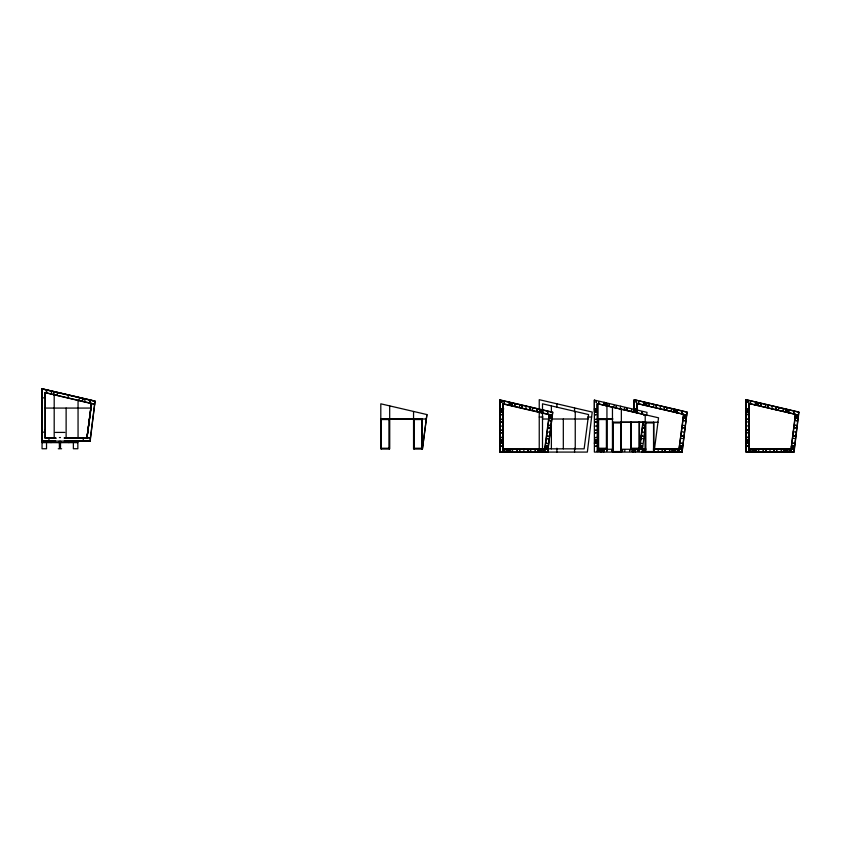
<?xml version="1.0" encoding="UTF-8"?>
<svg xmlns="http://www.w3.org/2000/svg" width="841" height="841" viewBox="0 0 841 841"><rect width="100%" height="100%" fill="white"/><g stroke="black" fill="none" stroke-linecap="round" stroke-linejoin="round"><path stroke-width="1.26" d="M42.218 400.116L42.103 388.784L95.054 401.125L90.166 441.147L42.05 441.147M45.036 431.896L45.036 429.635M45.036 398.119L45.036 392.547L91.732 403.438L86.949 437.877L91.448 403.375L91.354 406.308M547.764 452.08L552.611 412.353L499.964 400.085L499.964 411.196L500.868 411.459M500.868 408.936L501.509 410.944L501.236 410.198M502.781 403.638L502.781 449.262L544.915 449.262L549.488 414.518L502.781 403.638L502.781 409.21L501.877 408.936M541.005 449.262L541.005 450.166L539.743 450.534M646.603 415.517L647.023 412.353L594.377 400.085L594.377 411.196L595.281 411.196M594.934 430.371L596.637 430.371L594.934 430.098M594.934 422.077L596.637 421.814L594.934 421.814M595.649 410.198C596.332 408.789 595.375 412.658 595.281 408.936L595.281 411.459M654.098 452.08L658.535 417.809L597.194 403.638L597.194 409.21L596.29 408.936L596.29 411.459M622.277 451.522L622.277 449.819M622.54 451.522L622.54 449.819M634.146 409.651L634.146 399.927L634.303 409.052L635.207 409.052M635.144 451.175L635.418 452.08L635.418 451.175L632.895 451.175M635.586 410.051L635.849 409.304L635.849 410.051M683.344 418.03L683.565 414.34L679.044 448.81L683.828 414.371L637.121 403.48L637.121 409.052L636.227 408.789L636.227 411.312M644.08 449.662L644.09 451.365M654.182 451.365L654.193 449.662M662.203 451.365L662.214 449.662M662.466 451.365L662.466 449.662M672.043 451.365L672.043 449.662M672.306 451.365L672.306 449.662M675.081 451.018L675.344 451.922L675.344 451.018L672.821 451.018M798.75 412.206L745.988 399.717L798.95 412.058L794.062 452.08L745.946 452.08L745.946 399.927L746.104 411.039L747.008 411.039M747.649 430.129L748.364 429.867L746.661 429.951M746.671 421.93L748.364 421.93M747.386 410.051C747.586 407.874 747.954 412.395 747.008 410.051M748.921 403.48L748.921 449.105L791.055 449.105L795.628 414.371L748.921 403.48L748.921 409.052L748.017 408.789L748.017 411.312M755.87 451.365L755.88 449.662M756.143 451.365L756.143 449.662M765.709 451.365L765.731 449.662M765.983 451.365L765.983 449.662M774.004 451.365L774.014 449.662M774.267 451.365L774.267 449.662M783.844 451.365L783.844 449.662M784.106 451.365L784.106 449.662M786.871 451.018L787.144 451.922L787.144 451.018L784.621 451.018M624.821 451.144L624.821 450.187M681.578 438.624L682.556 438.487M681.904 443.449L680.958 443.333L681.946 443.186M684.889 420.784L683.943 420.658L684.921 420.511M795.123 425.357L796.07 425.483L795.155 425.094M682.619 427.838L684.343 427.796L682.65 427.575M796.101 428.058L794.451 427.575L796.143 427.796M413.551 411.491L413.551 448.842L422.445 448.842L426.892 414.56L380.805 403.817L380.805 448.842L389.688 448.842L389.688 405.898M641.21 437.162L641.546 434.566M90.008 440.999L95.054 401.125L42.05 388.763L42.05 448.747L46.528 448.747L46.528 443.428M422.434 448.842L426.934 414.624M545.862 449.01L546.398 447.811M546.187 446.508L545.262 446.655M550.003 417.504L549.141 417.125M550.329 415.002L550.54 416.306M546.86 449.147L547.796 448.999M547.197 446.645L546.661 447.843M551.002 417.641L550.802 416.337M551.339 415.139L552.201 415.517M547.912 449.283L552.8 412.216L499.806 399.864L499.806 452.237L547.912 452.237L547.912 449.283L544.695 448.852M642.881 422.224L639.328 449.262L620.7 449.262M643.817 415.149L643.891 414.518M643.27 421.604L639.696 448.842L630.813 448.842L630.813 421.604M642.692 427.985L644.406 427.943L642.724 427.722M640.274 449.01L640.6 446.508M641.651 438.781L642.629 438.634M641.273 449.147L641.609 446.645M641.977 443.606L641.031 443.48L642.009 443.344M642.177 452.08L645.52 423.801M680.201 448.863L680.527 446.361M683.323 425.357L684.269 425.483M684.343 417.357L684.669 414.844M681.21 448.989L681.536 446.487M685.352 417.483L685.678 414.981M681.946 446.045L680.295 445.541L681.977 445.783M792.085 445.541L793.778 445.783M793.336 436.08L795.06 436.027L793.336 436.048M792.001 448.863L792.327 446.361M796.143 417.357L796.469 414.844M793.41 438.361L794.356 438.487M793 448.989L793.336 446.487M797.142 417.483L797.478 414.981L798.372 415.097L795.575 414.729M798.75 412.206L793.893 451.922L794.062 449.115L791.108 448.747M91.469 403.407L86.949 437.877L91.438 403.617L45.025 392.61M795.144 418.03L795.365 414.34L791.108 448.842L748.921 448.842M613.888 406.571L614.098 405.635M46.076 392.8L46.718 390.056M46.339 392.863L46.98 390.108M51.101 394.219L51.848 391.054M53.393 394.503L53.593 393.62M53.824 392.631L54.034 391.759M53.645 394.566L54.287 391.811M56.894 395.333L57.535 392.568M67.9 397.888L68.584 394.955M78.896 400.463L79.538 397.709M82.145 401.199L82.786 398.455M82.407 401.262L82.607 400.39M82.838 399.401L83.038 398.518M84.51 402.009L85.256 398.844M89.451 402.913L90.092 400.169M89.714 402.976L90.355 400.221M508.858 405.309L509.593 402.145M509.204 405.131L509.152 404.195M510.466 404.111L509.793 403.68L511.612 404.763M510.529 403.859L509.383 403.207M511.78 402.839L511.843 403.775M511.402 405.646L512.043 402.902M519.475 406.571L519.696 405.635M525.646 408.968L526.287 406.224M539.89 412.29L540.532 409.546M540.153 412.342L540.364 411.47M540.795 409.599L540.332 410.419M541.415 411.333L540.101 411.407M541.478 411.07L542.792 410.997M542.088 412.794L542.561 411.985M542.266 413.099L543.002 409.935M542.35 412.857L542.992 410.114M603.354 405.068L603.996 402.324M603.617 405.131L603.817 404.248M604.048 403.27L604.258 402.387M605.552 405.583L605.762 404.7M605.993 403.722L606.193 402.839M605.814 405.646L606.456 402.902M606.435 405.215L607.086 403.617L606.697 405.278M616.022 407.454L616.411 405.793L616.285 407.507M620.059 408.968L620.7 406.224M624.096 409.336L624.737 407.738L624.348 409.388M631.276 410.629L631.749 409.756L631.538 410.681M633.672 411.564L634.061 409.914L633.935 411.627M634.303 412.29L634.944 409.546M634.566 412.342L634.776 411.47M634.997 410.482L635.207 409.599M637.121 403.543L683.544 414.308M638.172 403.722L638.813 400.978M638.435 403.785L639.076 401.041M636.5 412.794L636.711 411.922M636.942 410.934L637.142 410.051M636.763 412.857L637.404 410.114M643.281 404.92L643.922 402.177M643.544 404.984L643.754 404.101M643.985 403.112L644.185 402.229M645.489 405.425L645.951 404.616L643.491 404.037M645.92 403.564L646.119 402.681M645.741 405.488L646.382 402.744M646.372 405.068L646.761 403.407L646.634 405.12M653.552 406.361L653.772 405.425M659.985 408.81L660.669 405.888M666.587 409.399L666.808 408.463L666.85 409.451M673.988 409.756L673.599 411.417L674.251 409.819M674.24 412.132L674.871 409.388M674.493 412.195L674.703 411.312M674.934 410.324L675.134 409.451M676.437 412.647L676.637 411.764M676.868 410.776L677.079 409.903M676.69 412.71L677.331 409.966M681.546 413.835L682.188 411.091M681.809 413.898L682.45 411.154M749.247 403.554L795.334 414.308M749.972 403.722L750.614 400.978M750.235 403.785L750.876 401.041M755.081 404.92L755.723 402.177M755.344 404.984L755.554 404.101M755.775 403.112L755.985 402.229M757.278 405.425L757.489 404.553M757.72 403.564L757.92 402.681M757.541 405.488L758.183 402.744M758.172 405.068L758.55 403.407L758.435 405.12M765.352 406.361L765.573 405.425L765.615 406.413M771.786 408.81L772.469 405.888M775.696 409.725L776.338 406.981M778.598 408.463L778.388 409.399L778.861 408.526M783.003 410.471L783.223 409.535L783.265 410.534M785.788 409.756L785.399 411.417L786.051 409.819M786.03 412.132L786.671 409.388M786.293 412.195L786.503 411.312M786.734 410.324L786.934 409.451M788.227 412.647L788.438 411.764M788.669 410.776L788.869 409.903M788.49 412.71L789.131 409.966M793.347 413.835L793.988 411.091M793.61 413.898L794.251 411.154M42.05 397.846L45.298 397.846M748.921 403.543L749.194 448.842M45.309 408.074L90.807 408.074M634.303 408.789L637.121 408.789M746.104 408.789L748.921 408.789M499.806 408.936L503.77 408.936M594.377 408.936L597.194 408.936M746.104 409.052L747.008 409.052M594.377 409.21L595.281 409.21M501.509 410.198L501.877 411.459M748.017 411.039L748.921 411.039M596.29 411.196L597.194 411.196M746.104 411.312L748.921 411.312M499.964 411.459L502.781 411.459M594.377 411.459L597.194 411.459M539.239 417.031L543.023 417.031M587.649 417.031L591.58 417.031M612.511 418.734L606.14 419.007M380.805 419.007L426.355 419.007M542.498 419.007L548.847 419.007M551.381 419.007L588.006 419.007M598.056 419.007L612.91 419.007M381.341 419.27L389.152 419.27M414.087 419.27L421.898 419.27M598.592 419.27L606.403 419.27M381.341 419.543L389.152 419.543M414.087 419.543L421.898 419.543M598.592 419.543L606.403 419.543M612.458 422.245L657.967 422.245M612.994 422.518L620.805 422.518M645.741 422.518L653.552 422.518M612.994 422.781L620.805 422.781M645.741 422.781L653.552 422.781M746.104 425.935L748.921 425.935M499.964 426.093L502.781 426.093M594.377 426.093L597.194 426.093M746.104 429.867L748.932 429.867M746.104 430.129L748.932 430.129M42.05 432.148L45.298 432.148M55.338 432.411L64.799 432.411M59.385 437.541L60.51 437.541M45.036 437.909L55.453 437.909M64.2 437.898L87.191 438.172M45.036 392.547L45.036 438.172L56.347 438.172M64.337 438.172L87.17 438.172M89.998 438.182L86.949 437.762M746.104 440.568L748.921 440.568L748.921 442.818L748.017 442.818M499.964 440.716L502.781 440.716M746.104 440.831L747.008 440.568L747.008 443.091M748.017 440.831L748.921 440.831M55.622 440.999L42.05 440.999L42.218 389.005M64.252 440.999L90.166 440.999M499.964 440.989L500.868 440.716M596.29 440.989L597.194 440.989M501.236 441.977L500.868 443.239M501.509 441.977L501.877 440.716M42.05 442.639L77.845 442.639M502.781 442.976L501.877 443.239M594.377 442.976L595.281 442.976M596.29 442.976L597.194 442.976L597.194 440.716C592.316 441.094 596.322 439.801 595.281 443.239M746.104 442.818L747.008 442.818M746.104 443.091L748.921 443.091M499.806 443.239L503.044 443.239M594.377 443.239L597.194 443.239M381.341 448.306L389.152 448.306M414.087 448.306L421.898 448.306M598.592 448.306L606.403 448.306M631.349 448.306L639.16 448.306M381.341 448.568L389.152 448.568M414.087 448.568L421.898 448.568M598.592 448.568L606.403 448.568M631.349 448.568L639.16 448.568M58.271 448.747L61.624 448.747M545.031 448.842L542.498 448.842L542.498 412.679M547.575 448.842L584.138 448.842L588.584 414.56L542.498 403.817L542.498 410.145M642.335 448.842L644.942 448.842M642.335 449.105L646.004 449.105M653.32 449.105L679.286 448.842L654.067 449.105M612.164 449.262L597.194 449.262L597.194 403.638M506.702 450.166L507.964 450.534M509.226 450.166L508.952 449.262M538.482 450.166L538.745 449.262M601.115 450.166L603.638 450.166M632.895 450.166L635.418 450.166M643.565 450.009C642.125 449.893 642.125 451.133 643.565 451.018M672.821 450.009L675.344 450.009M752.842 450.009L755.365 450.009M784.621 450.009L787.144 450.009M611.701 450.187L611.701 451.144M752.842 451.018L755.365 451.018M506.702 451.175L506.965 452.08M509.226 451.175L507.964 450.797M538.482 451.175L539.743 450.797M601.115 451.175L603.638 451.175M612.994 451.543L620.805 451.543M645.741 451.543L653.552 451.543M612.994 451.806L620.805 451.806M641.546 451.922L682.261 451.922M794.062 451.922L745.946 451.922L746.104 399.927M795.544 415.002L796.438 415.118M797.436 415.244L798.34 415.359M795.281 416.968L796.175 417.083M797.184 417.22L798.077 417.336M795.25 417.231L798.046 417.599M683.775 414.729L686.571 415.097M683.744 415.002L684.637 415.118M685.646 415.244L686.54 415.359M683.481 416.968L684.374 417.083M685.383 417.22L686.277 417.336M683.449 417.231L686.245 417.599M793.336 431.738L796.133 432.106M643.849 414.886L644.742 415.002M681.546 431.738L684.332 432.106M791.434 446.245L794.23 446.613M791.402 446.508L792.296 446.624M793.294 446.76L794.198 446.876M549.173 414.844L552.4 415.265M791.139 448.474L792.033 448.6M793.042 448.726L793.936 448.842M551.044 417.367L551.938 417.493M549.11 417.388L551.906 417.756M641.609 431.896L644.406 432.253M679.633 446.245L682.429 446.613M679.602 446.508L680.495 446.624M681.504 446.76L682.398 446.876M679.339 448.474L680.232 448.6M681.242 448.726L682.135 448.842M679.307 448.747L682.272 449.115L682.261 452.08L594.377 452.08L594.377 400.085M547.197 431.896L549.993 432.253M639.707 446.392L642.503 446.76M639.675 446.655L640.569 446.781M641.567 446.907L642.461 447.023M639.412 448.631L640.306 448.747M641.315 448.884L642.209 448.999M642.167 449.262L639.381 448.894L639.423 421.604M545.294 446.392L548.09 446.76M93.582 404.048L94.476 404.174M91.427 403.754L94.644 404.174M93.551 404.321L94.444 404.437M87.243 437.551L88.147 437.667M89.146 437.804L90.04 437.919M539.239 409.599L539.239 399.685L592.232 412.058L587.354 452.08L499.964 452.08L499.964 400.085M776.211 407.517L775.822 409.178M755.523 403.049L757.983 403.627M786.472 410.271L788.932 410.839M755.292 404.037L757.752 404.616M786.24 411.26L788.7 411.827M643.722 403.049L646.182 403.627M674.671 410.271L677.131 410.839M674.44 411.26L676.9 411.827M603.785 403.207L606.245 403.775M634.745 410.419L637.205 410.997M603.565 404.195L606.025 404.763M634.513 411.407L636.973 411.985M644.185 414.624L598.056 403.817L598.056 448.842L606.939 448.842L606.939 405.898M42.061 388.963L95.012 401.315M787.144 449.105L787.144 451.922M786.871 449.105L786.871 450.009M784.884 449.105L784.884 450.009M784.884 451.018L784.884 451.922M784.621 449.105L784.621 451.922M769.988 449.105L769.988 451.922M755.365 449.105L755.365 451.922M755.092 449.105L755.092 450.009M755.092 451.018L755.092 451.922M753.105 450.009L752.842 449.105L752.842 451.922M753.105 451.018L753.105 451.922M748.017 440.568L748.017 443.091M747.008 408.789L747.008 411.312M675.344 449.105L675.344 451.922M675.081 449.105L675.081 450.009M673.084 449.105L673.084 450.009M673.084 451.018L673.084 451.922M672.821 449.105L672.821 451.922M658.188 449.105L658.188 451.922M653.825 422.245L653.825 452.08M653.552 422.245L653.552 452.08M646.004 422.245L620.532 422.245M645.741 422.245L645.741 452.08M645.467 422.245L645.467 452.08M645.205 414.697L645.205 452.08M643.565 449.105L643.565 451.922M643.302 449.105L643.302 450.009M643.302 451.018L643.302 451.922M639.16 421.604L639.16 448.842M637.394 403.543L637.383 410.86M637.121 403.48L637.131 411.312M635.418 449.262L635.418 452.08M635.207 408.789L635.207 410.051M635.144 449.262L635.144 450.166M634.303 399.927L634.303 409.651M633.157 449.262L633.157 450.166M633.157 451.175L633.157 452.08M632.895 449.262L632.895 452.08M631.349 421.604L631.349 448.842M631.076 421.604L631.076 448.842M621.341 409.136L621.341 452.08M621.068 422.245L621.068 452.08M620.805 422.245L620.805 452.08M612.994 422.245L612.994 452.08M612.721 422.245L612.721 452.08M612.458 407.065L612.458 452.08M606.676 419.007L606.676 448.842M606.403 419.007L606.403 448.842M603.638 449.262L603.638 452.08M603.365 449.262L603.365 450.166M603.365 451.175L603.365 452.08M601.378 450.166L601.115 449.262L601.115 452.08M601.378 451.175L601.378 452.08M598.592 419.007L598.592 448.842M598.329 419.007L598.329 448.842M596.29 440.716L596.29 443.239M575.244 411.459L575.244 448.842M574.561 407.969L574.561 411.848M574.561 448.179L574.561 452.08M563.312 419.007L563.312 448.842M556.9 403.827L556.9 407.422M556.9 448.179L556.9 452.08M551.381 405.888L551.381 412.447M551.381 416.379L551.381 448.842M541.015 448.999L541.015 452.237M539.239 412.069L539.239 449.483M538.482 449.262L538.482 452.08M523.848 449.262L523.848 452.08M509.226 449.262L509.226 452.08M506.702 448.999L506.702 452.237M422.171 419.007L422.171 448.842M421.898 419.007L421.898 448.842M414.361 419.007L388.878 419.007M414.087 419.007L414.087 448.842M413.825 419.007L413.825 448.842M389.415 419.007L389.415 448.842M389.152 419.007L389.152 448.842M381.341 419.007L381.341 448.842M381.068 419.007L381.068 448.842M83.259 437.898L83.259 441.147M78.055 400.526L78.055 437.909M77.845 441.147L77.845 448.747L73.377 448.747L73.377 443.428M68.899 441.147L68.899 442.639M66.124 408.074L66.124 437.909M60.699 441.147L60.699 442.639M60.51 442.639L60.51 447.58L59.385 447.58L59.385 442.639M59.206 441.147L59.206 442.639M54.192 394.965L54.192 437.909M50.996 441.147L50.996 442.639M48.957 437.898L48.957 441.147M45.298 392.61L45.298 437.909M500.521 430.098L502.224 430.371L500.521 430.098M519.57 449.819L519.843 451.512L519.57 449.819M541.005 451.175L540.731 452.08L541.005 451.175M644.343 449.662L644.343 451.365L644.343 449.662M549.194 414.718L544.674 449.062L503.044 448.999L503.044 403.953L549.194 414.718M545.956 445.698L547.607 446.182L545.956 445.698M547.228 435.943L548.879 436.426L547.228 435.943M548.311 427.722L549.961 428.206L548.311 427.722M549.593 417.966L551.244 418.45L549.593 417.966M546.65 443.218L547.565 443.606L546.65 443.218M547.27 438.508L548.185 438.907L547.27 438.508M549.015 425.241L549.93 425.641L549.015 425.241M549.636 420.542L550.54 420.931L549.636 420.542M546.492 447.065L546.566 448.589L546.492 447.065M550.634 415.559L550.708 417.083L550.634 415.559M640.358 445.698L642.009 446.182L640.358 445.698M641.641 435.943L643.291 436.426L641.641 435.943M643.428 425.241L644.343 425.641L643.428 425.241M640.905 447.065L640.979 448.589L640.905 447.065M681.578 435.785L683.228 436.269L681.578 435.785M683.933 417.819L685.583 418.324L683.933 417.819M680.832 446.918L680.905 448.432L680.832 446.918M684.973 415.412L685.047 416.926L684.973 415.412M686.95 412.206L682.093 451.922L687.15 412.058L634.198 399.717L686.95 412.206M795.733 417.819L797.384 418.324L795.733 417.819M792.79 443.06L793.704 443.449L792.79 443.06M795.775 420.395L796.69 420.784L795.775 420.395M792.632 446.918L792.706 448.432L792.632 446.918M796.774 415.412L796.847 416.926L796.774 415.412M501.783 401.462L501.825 402.45L501.783 401.462M504.348 401.683L504.222 403.396L504.348 401.683M512.411 403.564L512.285 405.278L512.411 403.564M514.808 404.5L514.86 405.488L514.808 404.5M521.998 405.793L521.872 407.507L521.998 405.793M530.061 407.675L529.946 409.388L530.061 407.675M532.458 408.621L532.511 409.609L532.458 408.621M537.084 409.693L537.126 410.681L537.084 409.693M539.649 409.914L539.523 411.627L539.649 409.914M540.742 410.902L542.14 411.501L540.742 410.902M547.722 411.796L547.596 413.509L547.722 411.796M596.185 401.462L596.237 402.45L596.185 401.462M598.75 401.683L598.634 403.396L598.75 401.683M604.206 403.68L605.604 404.29L604.206 403.68M609.22 404.5L609.262 405.488L609.22 404.5M626.871 408.621L626.913 409.609L626.871 408.621M636.122 401.315L636.164 402.303L636.122 401.315M635.155 410.902L636.553 411.501L635.155 410.902M642.135 411.796L642.009 413.509L642.135 411.796M644.132 403.533L645.531 404.132L644.132 403.533M649.157 404.353L649.199 405.341L649.157 404.353M656.337 405.635L656.211 407.359L656.337 405.646M664.411 407.528L664.285 409.241L664.411 407.517M671.423 409.535L671.465 410.534L671.423 409.535M675.081 410.744L676.479 411.344L675.081 410.744M747.922 401.315L747.964 402.303L747.922 401.315M755.933 403.533L757.331 404.132L755.933 403.533M760.947 404.353L761 405.341L760.947 404.353M768.138 405.635L768.012 407.359L768.138 405.646M786.882 410.744L788.28 411.344L786.882 410.744M502.224 411.974L500.521 412.237L502.224 411.974M596.637 411.974L594.934 412.237L596.637 411.974M748.364 411.817L746.661 412.09L748.364 411.817M747.996 414.371L747.039 414.634L747.996 414.371M501.856 414.518L500.9 414.792L501.856 414.518M596.269 414.518L595.312 414.792L596.269 414.518M747.996 419.112L747.039 419.386L747.996 419.112M501.856 419.27L500.9 419.533L501.856 419.27M596.269 419.27L595.312 419.533L596.258 419.27M502.224 421.814L500.521 422.077L502.224 421.814M501.856 432.652L500.9 432.915L501.856 432.652M596.269 432.652L595.312 432.915L596.269 432.652M747.996 432.495L747.039 432.758L747.996 432.495M747.996 437.236L747.039 437.509L747.996 437.236M501.856 437.394L500.9 437.656L501.856 437.394M596.269 437.394L595.312 437.656L596.269 437.394M748.364 439.78L746.661 440.053L748.364 439.78M502.224 439.938L500.521 440.211L502.224 439.938M596.637 439.938L594.934 440.211L596.637 439.938M501.509 441.231L501.236 442.734L501.509 441.231M595.922 441.231L595.649 442.734L595.922 441.231M747.649 441.083L747.386 442.576L747.649 441.083M747.996 445.93L747.039 446.193L747.996 445.93M501.856 446.087L500.9 446.35L501.856 446.087M596.269 446.087L595.312 446.35L596.269 446.087M503.055 449.819L502.781 451.522L503.055 449.819M510.003 449.819L509.73 451.522L510.003 449.819M528.127 449.819L527.864 451.512L528.127 449.819M537.967 449.819L537.704 451.522L537.967 449.819M544.915 449.819L544.653 451.522L544.915 449.819M597.467 449.819L597.194 451.522L597.467 449.819M604.416 449.819L604.143 451.522L604.416 449.819M632.379 449.819L632.106 451.522L632.379 449.819M639.328 449.819L639.065 451.522L639.328 449.819M679.265 449.662L678.992 451.365L679.265 449.662M749.194 449.662L748.921 451.365L749.194 449.662M791.055 449.662L790.792 451.365L791.055 449.662M665.021 450.04L664.747 450.997L665.021 450.04M669.762 450.04L669.489 450.997L669.762 450.04M677.604 450.04L677.331 450.997L677.604 450.04M750.876 450.04L750.603 450.997L750.876 450.04M758.687 450.04L758.424 450.997L758.687 450.04M763.439 450.04L763.165 450.997L763.428 450.04M776.821 450.04L776.548 450.997L776.821 450.04M781.562 450.04L781.289 450.997L781.562 450.04M789.405 450.04L789.131 450.997L789.405 450.04M504.737 450.187L504.463 451.144L504.737 450.187M512.547 450.187L512.285 451.144L512.547 450.187M517.299 450.187L517.026 451.144L517.289 450.187M530.671 450.187L530.408 451.144L530.671 450.187M535.423 450.187L535.149 451.144L535.423 450.187M543.265 450.187L542.992 451.144L543.265 450.187M599.149 450.187L598.876 451.144L599.149 450.187M606.96 450.187L606.697 451.144L606.96 450.187M629.835 450.187L629.562 451.144L629.835 450.187M637.678 450.187L637.404 451.144L637.678 450.187M674.829 450.377L673.336 450.65L674.829 450.377M754.85 450.377L753.357 450.65L754.85 450.377M786.629 450.377L785.137 450.65L786.629 450.377M508.71 450.534L507.207 450.797L508.71 450.534M540.49 450.534L538.997 450.797L540.49 450.534M603.123 450.534L601.62 450.797L603.123 450.534M634.902 450.534L633.399 450.797L634.902 450.534"/></g></svg>
